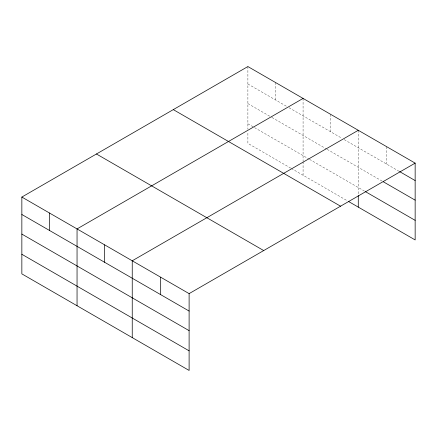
<?xml version="1.0" encoding="UTF-8"?>
<svg xmlns="http://www.w3.org/2000/svg" width="437" height="437" viewBox="0 0 437 437"><rect width="100%" height="100%" fill="white"/><g stroke="black" fill="none" stroke-linecap="round" stroke-linejoin="round"><path stroke-width="0.33" stroke-dasharray="2.19 1.64" d="M247.888 83.991L286.639 106.366M288.988 107.726L341.838 138.234M344.187 139.594L398.899 171.184M247.888 103.591L271.377 117.149M271.961 117.487L326.57 149.017M327.16 149.356L382.654 181.393M247.888 123.78L308.954 159.035M309.543 159.374L364.666 191.198M290.752 168.125L247.888 143.374L247.888 131.887M291.337 168.463L347.71 201.009M386.718 146.706L386.718 164.148M358.28 130.292L358.28 194.946M330.683 114.357L330.683 131.794M303.081 98.423L303.081 161.051M303.081 161.728L303.081 175.242M275.485 82.489L275.485 99.926M247.888 66.555L247.888 129.183"/><path stroke-width="0.66" d="M21.85 197.06L189.112 293.626L189.112 370.445L21.85 273.873L21.85 197.06L247.888 66.555L415.15 163.127L415.15 239.94L348.3 201.348M303.081 98.423L77.049 228.922L77.049 305.742M358.28 130.292L132.242 260.791L132.242 337.61M189.112 293.626L415.15 163.127M399.484 171.517L415.15 180.563M383.233 181.732L415.15 200.157M365.245 191.532L415.15 220.346M173.292 109.621L340.56 206.193M96.44 153.993L263.708 250.559M21.85 214.496L189.112 311.062M21.85 234.09L189.112 330.656M21.85 254.279L189.112 350.845M358.28 195.623L358.28 207.111M160.679 277.211L160.679 294.647M104.645 244.857L104.645 262.298M49.447 212.988L49.447 230.43"/></g></svg>
